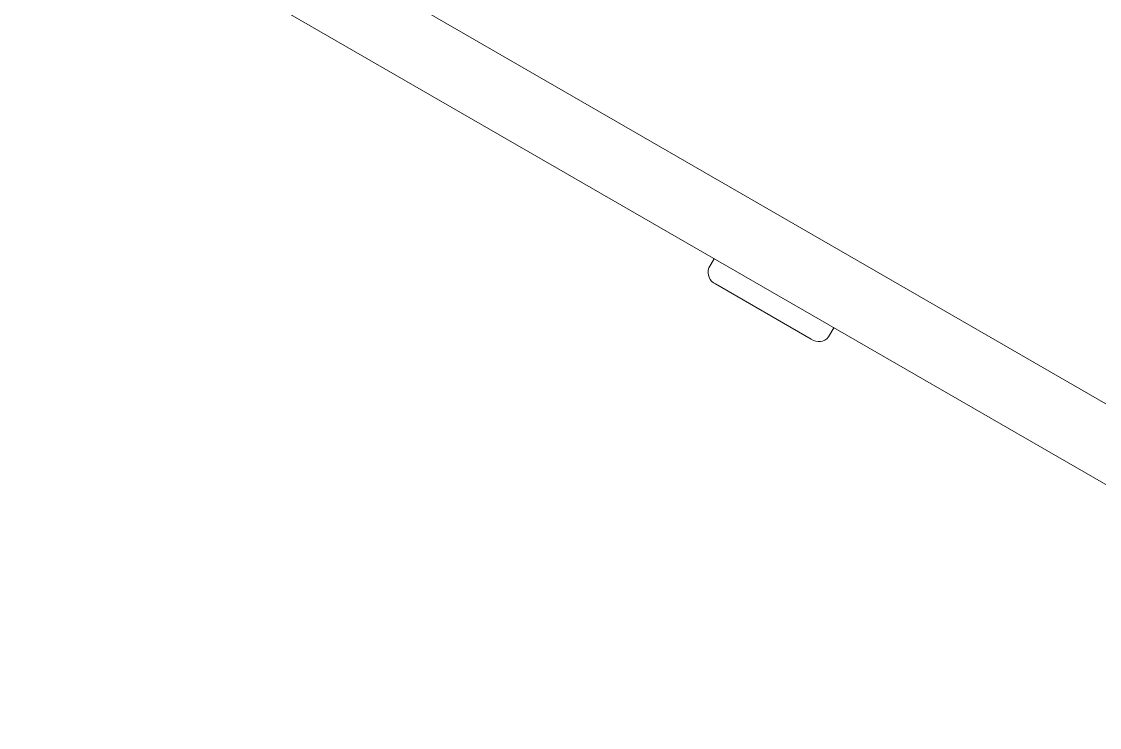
# Model space of a CAD drawing. Header units: millimetres. Extents: x 127 to 957, y 10 to 832.
# Drawn here: x 141 to 531.3, y 10.4 to 266.2 of the extents above; entities that cross this region are included whole.
import ezdxf

# ---------------------------------------------------------------- set-up
doc = ezdxf.new("R2010")
doc.units = ezdxf.units.MM

msp = doc.modelspace()

# ---------------------------------------------------------------- linework, layer by layer
at = {"color": 7, "linetype": 'Continuous', "lineweight": 15}
for p, q in [((166.38, 339.74), (685.99, 39.74)), ((140.98, 325.08), (685.99, 10.41)), ((391.83, 180.25), (389.92, 176.93)), ((392.33, 171.11), (426.97, 151.11)), ((433.22, 151.93), (435.13, 155.25))]:
    msp.add_line(p, q, dxfattribs=at)
for centre, start, end in [((394.14, 175.27), 158.5517, 246.541), ((429.67, 154.75), 233.4595, 321.4488)]:
    msp.add_arc(centre, 4.53, start, end, dxfattribs=at)

doc.saveas('drawing.dxf')
